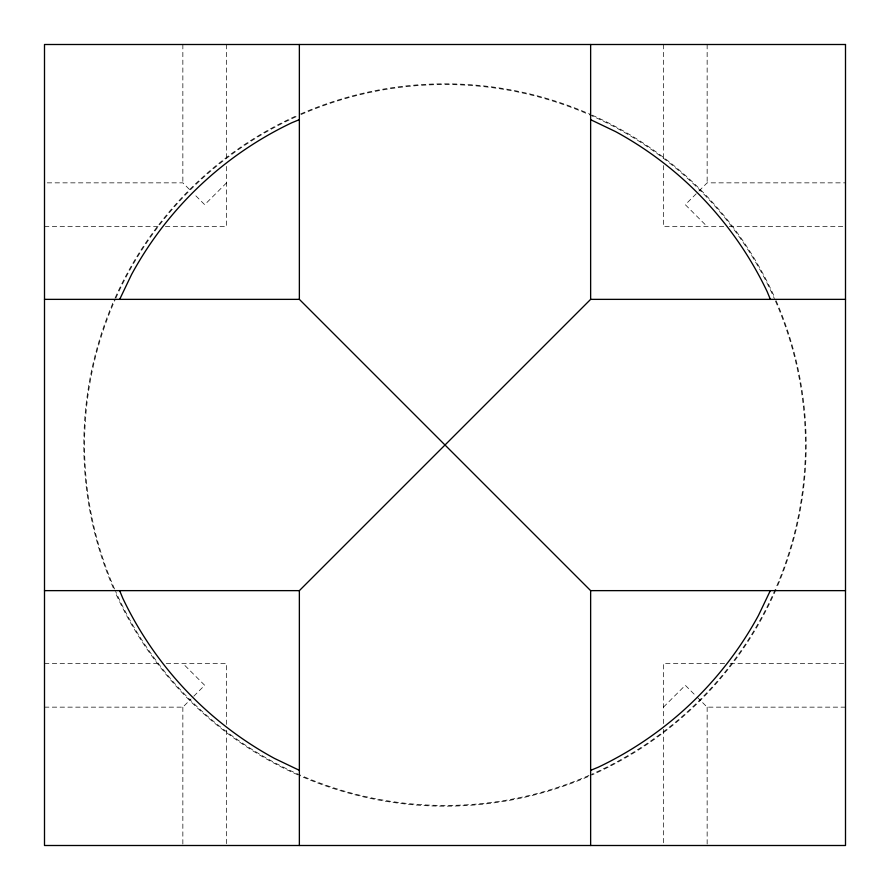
<?xml version="1.0" encoding="UTF-8"?>
<svg xmlns="http://www.w3.org/2000/svg" width="890" height="890" viewBox="0 0 890 890"><rect width="100%" height="100%" fill="white"/><g stroke="black" fill="none" stroke-linecap="round" stroke-linejoin="round"><path stroke-width="0.67" stroke-dasharray="4.45 3.34" d="M226.549 182.851L204.7 204.7L193.775 193.775M44.5 707.149L182.851 707.149L191.061 698.939M193.775 696.225L204.7 685.3L182.851 663.451M696.225 193.775L685.3 204.7L707.149 226.549M698.939 191.061L707.149 182.851L845.5 182.851M663.451 707.149L685.3 685.3L696.225 696.225M47.27 182.851L182.851 182.851L191.061 191.061M44.5 226.549L159.844 226.549M165.395 226.549L226.549 226.549L226.549 166.252M723.748 226.549L663.451 226.549L663.451 165.395M729.277 226.549L845.5 226.549M44.5 663.451L160.723 663.451M166.252 663.451L226.549 663.451L226.549 724.605M724.605 663.451L663.451 663.451L663.451 723.748M730.156 663.451L845.5 663.451M697.126 697.126L707.149 707.149L845.5 707.149M707.149 44.5L707.149 182.851M707.149 707.149L707.149 845.5M663.451 44.5L663.451 159.844M663.451 729.277L663.451 845.5M226.549 44.5L226.549 160.723M226.549 730.156L226.549 845.5M182.851 44.5L182.851 182.851M182.851 707.149L182.851 844.12M775.446 301.031A360.45 360.45 0 0 1 775.835 588.079M775.301 589.314A360.45 360.45 0 0 1 591.438 774.367M588.969 775.446A360.45 360.45 0 0 1 301.921 775.835M300.686 775.301A360.45 360.45 0 0 1 115.633 591.438M114.554 588.969A360.45 360.45 0 0 1 115.244 299.452M115.789 298.217A360.45 360.45 0 0 1 298.562 115.633M301.031 114.554A360.45 360.45 0 0 1 588.079 114.165M589.314 114.699A360.45 360.45 0 0 1 774.367 298.562M776.113 300.742A361.173 361.173 0 0 1 776.503 588.368M775.969 589.614A361.173 361.173 0 0 1 591.728 775.034M588.023 776.659A361.173 361.173 0 0 1 299.151 775.424M297.916 774.879A361.173 361.173 0 0 1 114.966 591.728M113.341 588.023A361.173 361.173 0 0 1 114.576 299.151M115.122 297.916A361.173 361.173 0 0 1 298.272 114.966M300.742 113.887A361.173 361.173 0 0 1 590.849 114.576M592.084 115.122A361.173 361.173 0 0 1 775.034 298.272"/><path stroke-width="1.33" d="M119.683 299.363L131.564 274.498A356.812 356.812 0 0 1 291.642 122.831L299.363 119.638M770.317 590.637L758.436 615.502A356.812 356.812 0 0 1 598.358 767.169L590.637 770.362M44.5 590.637L299.363 590.637L590.637 299.363L845.5 299.363M44.5 299.363L299.363 299.363L590.637 590.637L845.5 590.637M590.637 119.683L615.502 131.564A356.812 356.812 0 0 1 767.169 291.642L770.362 299.363M299.363 770.317L274.498 758.436A356.812 356.812 0 0 1 122.831 598.358L119.638 590.637M590.637 44.5L590.637 299.363M590.637 590.637L590.637 845.5M299.363 44.5L299.363 299.363M299.363 590.637L299.363 845.5M845.5 44.5L44.5 44.5L44.5 845.5L845.5 845.5L845.5 44.5"/></g></svg>
